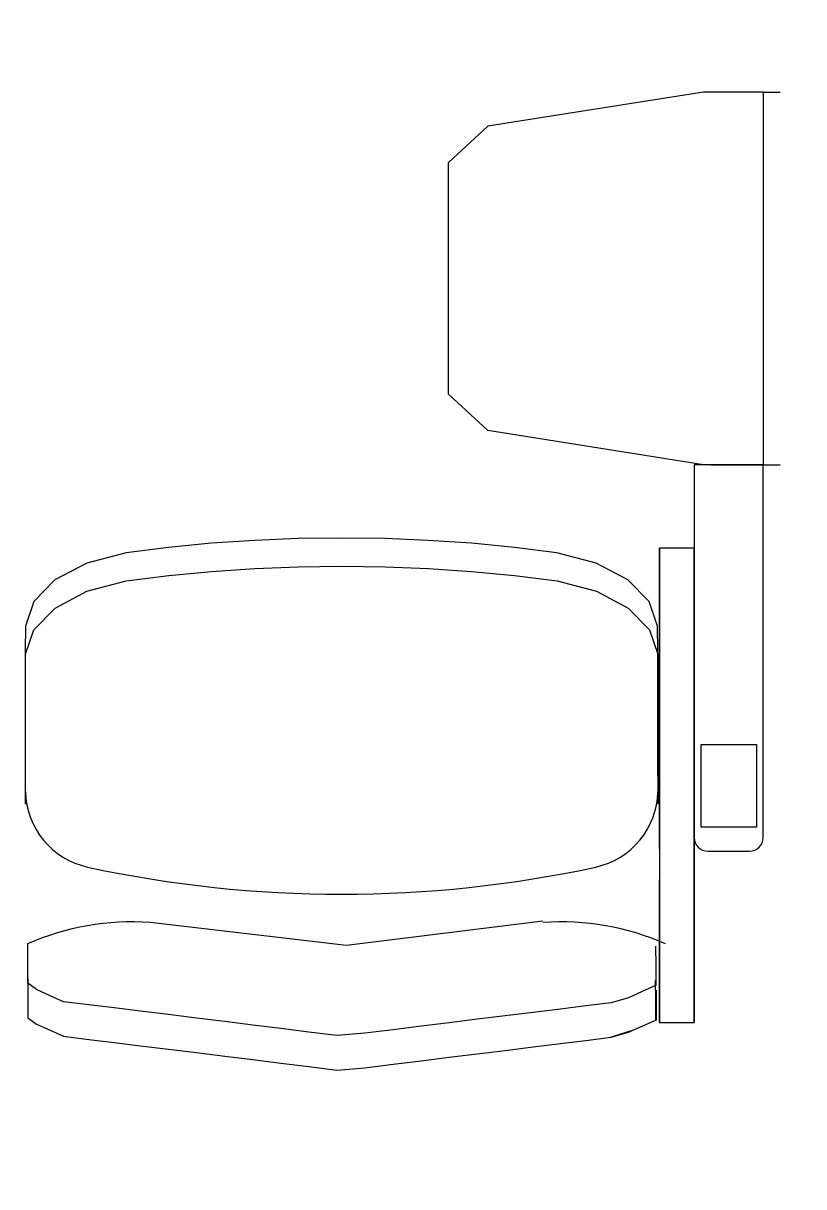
# Model space of a CAD drawing. Header units: millimetres. Extents: x 1210 to 64966, y 534 to 90439.
# Drawn here: x 5547 to 6666, y 47177 to 48846 of the extents above; entities that cross this region are included whole.
import ezdxf

# ---------------------------------------------------------------- set-up
doc = ezdxf.new("R2010")
doc.units = ezdxf.units.MM
doc.layers.add('ARREDI', color=8, linetype='Continuous')
doc.layers.add('RETINI', color=8, linetype='Continuous')

msp = doc.modelspace()

# ---------------------------------------------------------------- hatches: boundary and pattern name
at = {"layer": 'RETINI'}
h = msp.add_hatch(dxfattribs=at)
h.set_pattern_fill('ANSI31', color=256, scale=990, angle=270, style=0)
h.set_pattern_definition([(315, (-385059.34, 422084.75), (87.504464, 87.504464), [])])
h.paths.add_polyline_path([(19624, 32169, 1), (19624, 31670.1, 1)])
h.paths.add_polyline_path([(28336, 31670.1, 1), (28336, 32169, 1)])
h.paths.add_polyline_path([(18881.5, 15334.9), (18881.5, 13948.9), (20267.5, 13948.9), (20267.5, 15334.9)])
h.paths.add_polyline_path([(63481, 41322.4), (63481, 40431.4), (64372, 40431.4), (64372, 41322.4)])
h.paths.add_polyline_path([(63481, 32313.4), (63481, 31422.4), (64372, 31422.4), (64372, 32313.4)])
h.paths.add_polyline_path([(63481, 23700.4), (63481, 22809.4), (64372, 22809.4), (64372, 23700.4)])
h.paths.add_polyline_path([(63481, 15057.6), (63481, 14978.5), (63481, 14166.6), (64372, 14166.6), (64372, 15057.6)])
h.paths.add_polyline_path([(54967, 15057.6), (54967, 14166.6), (55858, 14166.6), (55858, 15057.6)])
h.paths.add_polyline_path([(42661.3, 15057.6), (42661.3, 14562.6), (42898.9, 14562.6), (42898.9, 14820), (45067, 14820), (45067, 15057.6)])
h.paths.add_polyline_path([(42661.3, 14562.6), (42661.3, 14067.6), (45067, 14067.6), (45067, 14166.6), (45067, 14562.6)])
h.paths.add_polyline_path([(45067, 15057.6), (45067, 14166.6), (45958, 14166.6), (45958, 15057.6)])
h.paths.add_polyline_path([(45958, 15097.3), (45958, 15057.6), (45958, 14166.6), (45958, 13513.3), (46453, 13513.3), (46453, 15097.3)])
h.paths.add_polyline_path([(30811, 2316.4), (30811, 534.4), (31405, 534.4), (31405, 2316.4)])
h.paths.add_polyline_path([(35315.5, 17156.5), (35315.5, 14948.8), (36454, 14948.8), (36454, 15186.4), (35553.1, 15186.4), (35553.1, 16879.3), (37206.4, 16879.3), (37206.4, 15186.4), (37444, 15186.4), (37444, 17156.5)])
h.paths.add_polyline_path([(36454, 15186.4), (36454, 14097.4), (37543, 14097.4), (37543, 15186.4)])
h.paths.add_polyline_path([(37543, 15107.1), (37543, 14820), (38215.7, 14820), (38215.7, 14562.6), (38453.3, 14562.6), (38453.3, 15107.1)])
h.paths.add_polyline_path([(37543, 14562.6), (37543, 14097.4), (37543, 14067.6), (38453.3, 14067.6), (38453.3, 14562.6)])
h.paths.add_polyline_path([(37048, 14097.4), (37048, 11325.4), (37543, 11325.4), (37543, 14097.4)])
h.paths.add_polyline_path([(36553, 14097.4), (36553, 11325.4), (36790.6, 11325.4), (36790.6, 14097.4)])
h.paths.add_polyline_path([(36553, 11325.4), (36553, 10731.4), (38335, 10731.4), (38335, 11325.4)])
h.paths.add_polyline_path([(36553, 6820.9), (36553, 6226.9), (38335, 6226.9), (38335, 6820.9)])
h.paths.add_polyline_path([(36454, 2316.4), (36454, 1227.4), (37543, 1227.4), (37543, 2316.4)])
h.paths.add_polyline_path([(36454, 1227.4), (36454, 534.4), (37147, 534.4), (37147, 1227.4)])
h.paths.add_polyline_path([(37543, 2316.4), (37543, 1722.4), (38335, 1722.4), (38335, 2316.4)])
h.paths.add_polyline_path([(36553, 23700.4), (36553, 22809.4), (37444, 22809.4), (37444, 23700.4)], flags=17)
h.paths.add_polyline_path([(35315.5, 25581.4), (35315.5, 20878.9), (37444, 20878.9), (37444, 22809.4), (37206.4, 22809.4), (37206.4, 21116.5), (35553.1, 21116.5), (35553.1, 23700.4), (35553.1, 25343.8), (37206.4, 25343.8), (37206.4, 23700.4), (37444, 23700.4), (37444, 25581.4)])
h.paths.add_polyline_path([(10417, 41421.4), (10417, 40431.4), (11407, 40431.4), (11407, 41421.4)])
h.paths.add_polyline_path([(10714, 41627.7), (10714, 41421.4), (11110, 41421.4), (11110, 41627.7)])
h.paths.add_polyline_path([(16802.5, 41422), (16802.5, 40431.4), (17000.5, 40431.4), (19030, 40431.4), (19030, 40703), (17764, 40703), (17764, 40626.6), (17000.5, 40626.6), (17000.5, 41260.2), (17764, 41260.2), (17764, 41183.8), (19030, 41183.8), (19030, 41422)])
h.paths.add_polyline_path([(13783, 41183.8), (13783, 40703), (14624.5, 40703), (14624.5, 41183.8)], flags=16)
h.paths.add_polyline_path([(2744.5, 40703), (2744.5, 40465.4), (4724.5, 40465.4), (4724.5, 40431.4), (4922.5, 40431.4), (4922.5, 41421.4), (2744.5, 41421.4), (2744.5, 41183.8), (3961.1, 41183.8), (3961.1, 41260.2), (4724.5, 41260.2), (4724.5, 40626.6), (3961.1, 40626.6), (3961.1, 40703)])
h.paths.add_polyline_path([(6902.5, 41422), (6902.5, 40431.4), (7100.5, 40431.4), (8140, 40431.4), (8140, 41422)])
h.paths.add_polyline_path([(7100.5, 41183.8), (7942, 41183.8), (7942, 40703), (7100.5, 40703)], flags=16)
h.paths.add_polyline_path([(7100.5, 41183.8), (7100.5, 40703), (7942, 40703), (7942, 41183.8)], flags=0)
h.paths.add_polyline_path([(13585, 41422), (13585, 40431.4), (13783, 40431.4), (14822.5, 40431.4), (14822.5, 41422)])
h.paths.add_polyline_path([(13783, 40703), (13783, 41183.8), (14624.5, 41183.8), (14624.5, 40703)], flags=0)
h.paths.add_polyline_path([(20168.5, 41421.4), (20168.5, 41248.2), (20555.8, 41248.2), (20555.8, 41421.4), (20506.3, 41421.4), (20506.3, 41392.9), (20481.6, 41392.9), (20481.6, 41421.4), (20432.1, 41421.4), (20432.1, 41392.9), (20407.3, 41392.9), (20407.3, 41421.4)])
h.paths.add_polyline_path([(20407.3, 43756.7), (20407.3, 43728.1), (20357.8, 43728.1), (20357.8, 41421.4), (20407.3, 41421.4), (20407.3, 41392.9), (20432.1, 41392.9), (20432.1, 41421.4), (20481.6, 41421.4), (20481.6, 41392.9), (20506.3, 41392.9), (20506.3, 41421.4), (20555.8, 41421.4), (20555.8, 43728.1), (20506.3, 43728.1), (20506.3, 43756.7), (20481.6, 43756.7), (20481.6, 43728.1), (20432.1, 43728.1), (20432.1, 43756.7)])
h.paths.add_polyline_path([(20432.1, 46208.1), (20432.1, 46236.6), (20407.3, 46236.6), (20407.3, 46208.1), (20357.8, 46208.1), (20357.8, 43901.4), (20407.3, 43901.4), (20407.3, 43872.8), (20432.1, 43872.8), (20432.1, 43901.4), (20481.6, 43901.4), (20481.6, 43872.8), (20506.3, 43872.8), (20506.3, 43901.4), (20555.8, 43901.4), (20555.8, 46208.1), (20506.3, 46208.1), (20506.3, 46236.6), (20481.6, 46236.6), (20481.6, 46208.1)])
h.paths.add_polyline_path([(20432.1, 43901.4), (20432.1, 43872.8), (20407.3, 43872.8), (20407.3, 43901.4), (20357.8, 43901.4), (20357.8, 43728.1), (20407.3, 43728.1), (20407.3, 43756.7), (20432.1, 43756.7), (20432.1, 43728.1), (20481.6, 43728.1), (20481.6, 43756.7), (20506.3, 43756.7), (20506.3, 43728.1), (20555.8, 43728.1), (20555.8, 43901.4), (20506.3, 43901.4), (20506.3, 43872.8), (20481.6, 43872.8), (20481.6, 43901.4)])
h.paths.add_polyline_path([(20357.8, 46381.3), (20357.8, 46208.1), (20407.3, 46208.1), (20407.3, 46236.6), (20432.1, 46236.6), (20432.1, 46208.1), (20481.6, 46208.1), (20481.6, 46236.6), (20506.3, 46236.6), (20506.3, 46208.1), (20555.8, 46208.1), (20555.8, 46381.3)])
h.paths.add_polyline_path([(20357.8, 46604.1), (20357.8, 46430.8), (20555.8, 46430.8), (20555.8, 46604.1)])
h.paths.add_polyline_path([(20357.8, 49192.9), (20357.8, 49019.7), (20555.8, 49019.7), (20555.8, 49192.9)])
h.paths.add_polyline_path([(19129, 41421.4), (19129, 40431.4), (20119, 40431.4), (20119, 41421.4)])
h.paths.add_polyline_path([(22304.1, 57162.4), (22304.1, 56658.3), (23426.8, 56658.3), (23426.8, 56816.7), (22462.5, 56816.7), (22462.5, 57162.4)])
h.paths.add_polyline_path([(20357.8, 57162.4), (20357.8, 49242.4), (24260.9, 49242.4), (24260.9, 49539.4), (23664.4, 49539.4), (23664.4, 51356.3), (23426.8, 51356.3), (23426.8, 49539.4), (20654.8, 49539.4), (20654.8, 51667.7), (20654.8, 53311.3), (20753.8, 53311.3), (20753.8, 53548.9), (20654.8, 53548.9), (20654.8, 57063.4), (20654.8, 57162.4)])
h.paths.add_polyline_path([(22495, 58053.4), (22495, 57162.4), (23386, 57162.4), (23386, 58053.4)])
h.paths.add_polyline_path([(23386, 58152.4), (23386, 58053.4), (23386, 57648.4), (23559.5, 57648.4), (23559.5, 57162.4), (24054.5, 57162.4), (24054.5, 58152.4)])
h.paths.add_polyline_path([(23426.8, 57162.4), (23426.8, 57112.9), (23426.8, 56816.7), (23426.8, 56658.3), (23426.8, 52754.9), (23664.4, 52754.9), (23664.4, 55709.6), (24054.5, 55709.6), (24054.5, 57162.4)])
h.paths.add_polyline_path([(22139.8, 53548.9), (22139.8, 53311.3), (23426.8, 53311.3), (23426.8, 53548.9)], flags=17)
h.paths.add_polyline_path([(12397, 58053.4), (12397, 57162.4), (13288, 57162.4), (13288, 58053.4)])
h.paths.add_polyline_path([(13288, 57400), (13288, 57162.4), (22495, 57162.4), (22495, 57400)])
h.paths.add_polyline_path([(13288, 58152.4), (13288, 58053.4), (13288, 57648.4), (22495, 57648.4), (22495, 58053.4), (22495, 58152.4)])
h.paths.add_polyline_path([(2596, 58152.4), (2596, 58053.4), (2596, 57648.4), (12397, 57648.4), (12397, 58053.4), (12397, 58152.4)])
h.paths.add_polyline_path([(1705, 57162.4), (1507, 57162.4), (1507, 55295.4), (2695, 55295.4), (2695, 57162.4), (12397, 57162.4), (12397, 57400), (2596, 57400), (2596, 57162.4), (2457.4, 57162.4), (2457.4, 55542.9), (2002, 55542.9), (2002, 57162.4)])
h.paths.add_polyline_path([(33493.9, 41708.5), (33493.9, 41421.4), (34087.9, 41421.4), (34087.9, 41708.5)], flags=17)
h.paths.add_polyline_path([(27742, 41708.5), (27742, 41421.4), (28092.4, 41421.4), (28092.4, 41627.7), (28488.4, 41627.7), (28488.4, 41421.4), (28831, 41421.4), (33493.9, 41421.4), (33493.9, 41708.5)], flags=17)
h.paths.add_polyline_path([(27841, 41421.4), (27841, 40431.4), (28831, 40431.4), (28831, 41421.4)], flags=17)
h.paths.add_polyline_path([(37910, 57063.4), (37910, 56063.5), (37206.4, 56063.5), (37206.4, 55092.9), (34375, 55092.9), (34375, 54855.3), (37444, 54855.3), (37444, 55825.9), (37493.5, 55825.9), (38147.6, 55825.9), (38147.6, 57063.4)])
h.paths.add_polyline_path([(36553, 50331.4), (36553, 49440.4), (37444, 49440.4), (37444, 50331.4)])
h.paths.add_polyline_path([(36553, 52736.7), (36553, 50331.4), (36681.7, 50331.4), (36681.7, 52736.7)], flags=17)
h.paths.add_polyline_path([(36040.9, 52974.3), (36040.9, 52736.7), (37206.4, 52736.7), (37206.4, 50331.4), (37444, 50331.4), (37444, 52974.3)])
h.paths.add_polyline_path([(36553, 46472.6), (36553, 44318), (36682.1, 44318.3), (36683.5, 46615.2)])
h.paths.add_polyline_path([(37315.3, 47306.1), (37315.3, 44318), (37493.5, 44318), (37493.5, 47501)])
h.paths.add_polyline_path([(37206.4, 47187.1), (37206.4, 44318), (37315.3, 44318), (37315.3, 47306.1)])
h.paths.add_polyline_path([(36553, 49440.4), (36553, 46472.6), (37444, 47446.9), (37444, 49440.4), (37206.4, 49440.4), (37206.4, 47480.5), (36681.7, 46906.7), (36681.7, 49440.4)])
h.paths.add_polyline_path([(36553, 44318), (36553, 41322.4), (36681.7, 41322.4), (36681.7, 43128.7), (36681.7, 43762.3), (36681.7, 44120), (37206.4, 44120), (37206.4, 43844.6), (37315.3, 43844.6), (37315.3, 44318), (37206.4, 44318)])
h.paths.add_polyline_path([(37315.3, 44318), (37315.3, 43844.6), (37343.5, 43844.6), (37343.5, 43046.4), (37206.4, 43046.4), (37206.4, 41322.4), (37444, 41322.4), (37444, 44318)])
h.paths.add_polyline_path([(36553, 41322.4), (36553, 41316.1), (36553, 40431.4), (36559.4, 40431.4), (37444, 40431.4), (37444, 41322.4)])
h.paths.add_polyline_path([(37206.4, 36562.4), (37206.4, 32313.4), (37315.3, 32313.4), (37315.3, 36562.4)], flags=16)
h.paths.add_polyline_path([(35553.1, 38194), (35553.1, 40431.4), (35266, 40431.4), (35266, 37956.4), (35424.4, 37956.4), (35424.4, 34194.4), (35315.5, 34194.4), (35315.5, 29343.4), (37444, 29343.4), (37444, 31422.4), (37206.4, 31422.4), (37206.4, 29581), (35553.1, 29581), (35553.1, 33956.8), (35662, 33956.8), (35662, 38194)])
h.paths.add_polyline_path([(36553, 32313.4), (36553, 31422.4), (37444, 31422.4), (37444, 32313.4)], flags=17)
h.paths.add_polyline_path([(37206.4, 40431.4), (37206.4, 37360.5), (37343.5, 37360.5), (37343.5, 36562.4), (37315.3, 36562.4), (37315.3, 32313.4), (37444, 32313.4), (37444, 40431.4)], flags=16)
h.paths.add_polyline_path([(28092.4, 53804.1), (28092.4, 53311.3), (30424.9, 53311.3), (30424.9, 53053.7), (30662.5, 53053.7), (30662.5, 53311.3), (34087.9, 53311.3), (34087.9, 53548.9), (30761.5, 53548.9), (30761.5, 53804.1), (30523.9, 53804.1), (30523.9, 53548.9), (28330, 53548.9), (28330, 53804.1)], flags=17)
h.paths.add_polyline_path([(30523.9, 57112.9), (30523.9, 55190.1), (30761.5, 55190.1), (30761.5, 57112.9)], flags=17)
h.paths.add_polyline_path([(27668, 57112.9), (27668, 55680.6), (28092.4, 55680.6), (28092.4, 55190.1), (28330, 55190.1), (28330, 56857.1), (28092.4, 56857.1), (28092.4, 57112.9)], flags=17)
h.paths.add_polyline_path([(28120.2, 57112.9), (28092.4, 57112.9), (28092.4, 56857.1), (28488.4, 56857.1), (28488.4, 57112.9)], flags=17)
h.paths.add_polyline_path([(27668, 58399.9), (27668, 58201.9), (33484, 58201.9), (38405, 58201.9), (38405, 58399.9)])
h.paths.add_polyline_path([(33484, 58152.4), (33484, 58053.4), (33484, 57657.4), (37910, 57657.4), (37910, 57063.4), (38147.6, 57063.4), (38197.1, 57063.4), (38405, 57063.4), (38405, 58152.4)])
h.paths.add_polyline_path([(33484, 57400), (33484, 57162.4), (34087.9, 57162.4), (34087.9, 57112.9), (34087.9, 55825.9), (34087.9, 49539.4), (30662.5, 49539.4), (30662.5, 51667.7), (30424.9, 51667.7), (30424.9, 49539.4), (28330, 49539.4), (28092.4, 49539.4), (27428.9, 49539.4), (27428.9, 49242.4), (34087.9, 49242.4), (34087.9, 40431.4), (36553, 40431.4), (36553, 40718.5), (34375, 40718.5), (34375, 52742.5), (34654.9, 52742.5), (34654.9, 52974.3), (34375, 52974.3), (34375, 57400)])
h.paths.add_polyline_path([(27668, 58152.4), (27668, 57162.4), (28163, 57162.4), (28163, 57657.4), (32593, 57657.4), (32593, 58053.4), (32593, 58152.4)])
h.paths.add_polyline_path([(28163, 57400), (28163, 57162.4), (32593, 57162.4), (32593, 57400)], flags=17)
h.paths.add_polyline_path([(32593, 58053.4), (32593, 57162.4), (33484, 57162.4), (33484, 58053.4)])
h.paths.add_polyline_path([(32818.4, 64323.6), (32818.4, 63927.6), (33214.4, 63927.6), (33214.4, 64323.6)], flags=16)
h.paths.add_polyline_path([(43015.4, 64323.6), (43015.4, 63927.6), (43411.4, 63927.6), (43411.4, 64323.6)], flags=16)
h.paths.add_polyline_path([(22736.6, 64323.6), (22736.6, 63927.6), (23132.6, 63927.6), (23132.6, 64323.6)])
h.paths.add_polyline_path([(22736.6, 64370.5), (22736.6, 64323.6), (23132.6, 64323.6), (23132.6, 63927.6), (22736.6, 63927.6), (22736.6, 63875.5), (63530.5, 63875.5), (63530.5, 64370.5)])
h.paths.add_polyline_path([(32818.4, 64323.6), (33214.4, 64323.6), (33214.4, 63927.6), (32818.4, 63927.6)], flags=0)
h.paths.add_polyline_path([(43015.4, 64323.6), (43411.4, 64323.6), (43411.4, 63927.6), (43015.4, 63927.6)], flags=0)
h.paths.add_polyline_path([(54148.2, 64323.6), (54544.2, 64323.6), (54544.2, 63927.6), (54148.2, 63927.6)], flags=16)
h.paths.add_polyline_path([(54193.7, 64266.8), (54193.7, 64286.6), (54510.5, 64286.6), (54510.5, 64266.8), (54387.7, 64266.8, 0.414214), (54358, 64237.1), (54358, 64019.3, 0.414214), (54387.7, 63989.6), (54510.5, 63989.6), (54510.5, 63969.8), (54193.7, 63969.8), (54193.7, 63989.6), (54316.4, 63989.6, 0.414214), (54346.1, 64019.3), (54346.1, 64237.1, 0.414214), (54316.4, 64266.8)], flags=0)
h.paths.add_polyline_path([(54274, 58152.4), (54274, 58053.4), (54274, 57657.4), (63481, 57657.4), (63481, 58053.4), (63481, 58152.4)])
h.paths.add_polyline_path([(54274, 57400), (54274, 57162.4), (63481, 57162.4), (63481, 57400)])
h.paths.add_polyline_path([(53383, 58053.4), (53383, 57162.4), (54274, 57162.4), (54274, 58053.4)])
h.paths.add_polyline_path([(43285, 58053.4), (43285, 57162.4), (44176, 57162.4), (44176, 58053.4)])
h.paths.add_polyline_path([(44176, 58152.4), (44176, 58053.4), (44176, 57657.4), (53383, 57657.4), (53383, 58053.4), (53383, 58152.4)])
h.paths.add_polyline_path([(44176, 57400), (44176, 57162.4), (53383, 57162.4), (53383, 57400)])
h.paths.add_polyline_path([(41532, 58152.4), (41532, 57112.9), (42027, 57112.9), (42027, 57301), (42027, 57657.4), (43285, 57657.4), (43285, 58053.4), (43285, 58152.4)])
h.paths.add_polyline_path([(42027, 57400), (42027, 57162.4), (43285, 57162.4), (43285, 57400)])
h.paths.add_polyline_path([(41789.4, 57112.9), (41789.4, 55825.9), (63431.5, 55825.9), (63431.5, 56063.5), (42027, 56063.5), (42027, 57112.9)])
h.paths.add_polyline_path([(63382, 49318.2), (63382, 48922.2), (64966, 48922.2), (64966, 48922.4), (64966, 49318.2)])
h.paths.add_polyline_path([(63481, 50331.4), (63481, 49440.4), (64372, 49440.4), (64372, 50331.4)])
h.paths.add_polyline_path([(63481, 58053.4), (63481, 57162.4), (64372, 57162.4), (64372, 58053.4)])
h.paths.add_polyline_path([(63481, 57162.4), (63481, 50331.4), (63718.6, 50331.4), (63718.6, 57162.4)])
h.paths.add_polyline_path([(63976, 57162.4), (63976, 50331.4), (64372, 50331.4), (64471, 50331.4), (64471, 57162.4), (64372, 57162.4)])
h.paths.add_polyline_path([(63580, 64313.4), (63580, 63521.4), (64372, 63521.4), (64372, 64313.4)])
h.paths.add_polyline_path([(63580, 63521.4), (63580, 58795.9), (63817.6, 58795.9), (63817.6, 63521.4)])
h.paths.add_polyline_path([(63976, 63521.4), (63976, 58795.9), (64471, 58795.9), (64471, 63521.4), (64372, 63521.4)])
h.paths.add_polyline_path([(63530.5, 58795.9), (63530.5, 58399.9), (64520.5, 58399.9), (64520.5, 58795.9)])
h.paths.add_polyline_path([(63580, 90389.6), (63580, 89597.6), (64372, 89597.6), (64372, 90389.6)])
h.paths.add_polyline_path([(63580, 89597.6), (63580, 81624.7), (63817.6, 81624.7), (63817.6, 89597.6)])
h.paths.add_polyline_path([(63976, 89597.6), (63976, 81624.7), (64372, 81624.7), (64471, 81624.7), (64471, 89597.6), (64372, 89597.6)])
h.paths.add_polyline_path([(63580, 81624.7), (63580, 80832.7), (64372, 80832.7), (64372, 81624.7)])
h.paths.add_polyline_path([(63580, 80832.7), (63580, 64313.4), (63817.6, 64313.4), (63817.6, 80832.7)])
h.paths.add_polyline_path([(63976, 80832.7), (63976, 64313.4), (64372, 64313.4), (64471, 64313.4), (64471, 80832.7), (64372, 80832.7)])
h.paths.add_polyline_path([(53267.5, 90389.6), (53267.5, 90092.6), (53267.5, 89597.6), (54059.5, 89597.6), (54059.5, 90389.6)])
h.paths.add_polyline_path([(32642.5, 81624.7), (32642.5, 80832.7), (33434.5, 80832.7), (33434.5, 81624.7)])
h.paths.add_polyline_path([(42955, 81624.7), (42955, 80832.7), (43747, 80832.7), (43747, 81624.7)])
h.paths.add_polyline_path([(42955, 90389.6), (42955, 89597.6), (43747, 89597.6), (43747, 90389.6)])
h.paths.add_polyline_path([(22330, 73704.7), (22330, 72912.7), (23122, 72912.7), (23122, 73704.7)])
h.paths.add_polyline_path([(22627, 81624.7), (22627, 81479.6), (22330, 81479.6), (22330, 80832.7), (23122, 80832.7), (23122, 80938.5), (23122, 81624.7)])
h.paths.add_polyline_path([(22330, 81624.7), (22330, 81479.6), (22627, 81479.6), (22627, 81624.7)])
h.paths.add_polyline_path([(12017.5, 73704.7), (12017.5, 72912.7), (12809.5, 72912.7), (12809.5, 73704.7)])
h.paths.add_polyline_path([(2259.4, 72859.8), (2259.4, 59340.4), (2497, 59340.4), (2497, 72859.8)])
h.paths.add_polyline_path([(1705, 73651.8), (1705, 72859.8), (2497, 72859.8), (2497, 73651.8)])
h.paths.add_polyline_path([(1705, 58053.4), (1705, 57162.4), (2596, 57162.4), (2596, 58053.4)])
h.paths.add_polyline_path([(1705, 59340.4), (1705, 58548.4), (2497, 58548.4), (2497, 59340.4)])
h.paths.add_polyline_path([(1705, 72859.8), (1606, 72859.8), (1606, 59340.4), (1705, 59340.4), (2101, 59340.4), (2101, 72859.8)])
h.paths.add_polyline_path([(1507, 46642.8), (1507, 45435), (2695, 45435), (2695, 46642.8)])
h.paths.add_polyline_path([(2002, 46395.3), (2457.4, 46395.3), (2457.4, 45682.5), (2002, 45682.5)], flags=0)
h.paths.add_polyline_path([(2002, 46395.3), (2002, 45682.5), (2457.4, 45682.5), (2457.4, 46395.3)], flags=16)
h.paths.add_polyline_path([(1507, 49929.6), (1507, 48721.8), (2695, 48721.8), (2695, 49929.6)])
h.paths.add_polyline_path([(2002, 49682.1), (2457.4, 49682.1), (2457.4, 48969.3), (2002, 48969.3)], flags=16)
h.paths.add_polyline_path([(2002, 49682.1), (2002, 48969.3), (2457.4, 48969.3), (2457.4, 49682.1)], flags=16)
h.paths.add_polyline_path([(1507, 53216.4), (1507, 52008.6), (2695, 52008.6), (2695, 53216.4)])
h.paths.add_polyline_path([(2002, 52968.9), (2457.4, 52968.9), (2457.4, 52256.1), (2002, 52256.1)], flags=0)
h.paths.add_polyline_path([(2002, 52968.9), (2002, 52256.1), (2457.4, 52256.1), (2457.4, 52968.9)], flags=16)
h.paths.add_polyline_path([(1606, 41421.4), (1606, 40332.4), (2695, 40332.4), (2695, 41421.4)])
h.paths.add_polyline_path([(1507, 43356), (1507, 41421.4), (1606, 41421.4), (1606, 41421.4), (2002, 41421.4), (2002, 43108.5), (2457.4, 43108.5), (2457.4, 41421.4), (2695, 41421.4), (2695, 43356)])
h.paths.add_polyline_path([(2457.4, 40332.4), (2457.4, 36309.1), (2516.8, 36309.1), (2516.8, 40332.4)], flags=16)
h.paths.add_polyline_path([(1883.2, 40332.4), (1883.2, 36309.1), (2002, 36309.1), (2002, 40332.4)], flags=17)
h.paths.add_polyline_path([(2516.8, 40332.4), (2516.8, 36309.1), (2564.5, 36309.1), (2564.5, 35455.7), (2457.4, 35455.7), (2457.4, 32412.3), (2695, 32412.3), (2695, 40332.4)])
h.paths.add_polyline_path([(1606, 32412.3), (1606, 31323.3), (2695, 31323.3), (2695, 32412.3)])
h.paths.add_polyline_path([(1606, 40332.4), (1507, 40332.4), (1507, 32412.3), (1606, 32412.3), (2002, 32412.3), (2002, 35455.7), (1835.5, 35455.7), (1835.5, 36309.1), (1883.2, 36309.1), (1883.2, 40332.4)])
h.paths.add_polyline_path([(1606, 31323.3), (1507, 31323.3), (1507, 23799.4), (1606, 23799.4), (1883.2, 23799.4), (1883.2, 27426.6), (1835.5, 27426.6), (1835.5, 28280), (2002, 28280), (2002, 31323.3)])
h.paths.add_polyline_path([(1883.2, 27426.6), (1883.2, 23799.4), (2002, 23799.4), (2002, 27426.6)])
h.paths.add_polyline_path([(2457.4, 27426.6), (2457.4, 23799.4), (2516.8, 23799.4), (2516.8, 27426.6)])
h.paths.add_polyline_path([(2457.4, 31323.3), (2457.4, 28280), (2564.5, 28280), (2564.5, 27426.6), (2516.8, 27426.6), (2516.8, 23799.4), (2695, 23799.4), (2695, 31323.3)])
h.paths.add_polyline_path([(1606, 22710.4), (1507, 22710.4), (1507, 15186.4), (1606, 15186.4), (2002, 15186.4), (2002, 22710.4)])
h.paths.add_polyline_path([(2457.4, 22710.4), (2457.4, 15186.4), (2695, 15186.4), (2695, 22710.4)])
h.paths.add_polyline_path([(1606, 15186.4), (1606, 14097.4), (2002, 14097.4), (2695, 14097.4), (2695, 15186.4)])
h.paths.add_polyline_path([(1606, 23799.4), (1606, 22710.4), (2695, 22710.4), (2695, 23799.4)])
h.paths.add_polyline_path([(1210, 5979.4), (1210, 5385.4), (2794, 5385.4), (2794, 5979.4)])
h.paths.add_polyline_path([(1210, 10719.7), (1210, 5979.4), (2794, 5979.4), (2794, 9467.1), (2695, 9490.1), (2794, 9490.1), (2794, 10719.7)])
h.paths.add_polyline_path([(1606, 11313.7), (1210, 11313.7), (1210, 10731.9), (1210, 10719.7), (2794, 10719.7), (2794, 11313.7)])
h.paths.add_polyline_path([(1507, 14097.4), (1507, 11313.7), (1606, 11313.7), (2002, 11313.7), (2002, 14097.4)])
h.paths.add_polyline_path([(2457.4, 14097.4), (2457.4, 11313.7), (2695, 11313.7), (2695, 14097.4)])
h.paths.add_polyline_path([(1606, 2316.4), (1606, 1227.4), (2695, 1227.4), (2695, 2316.4)])
h.paths.add_polyline_path([(1507, 5385.4), (1507, 2316.4), (1606, 2316.4), (2002, 2316.4), (2002, 5385.4)])
h.paths.add_polyline_path([(2457.4, 5385.4), (2457.4, 2316.4), (2695, 2316.4), (2695, 5385.4)])
h.paths.add_polyline_path([(2695, 1623.4), (2695, 1227.4), (2695, 1128.4), (7843, 1128.4), (7843, 1623.4)])
h.paths.add_polyline_path([(2695, 2316.4), (2695, 2078.8), (7843, 2078.8), (7843, 2316.4)])
h.paths.add_polyline_path([(25663, 534.4), (25663, 2316.4), (25069, 2316.4), (25069, 534.4), (25118.5, 534.4)])
h.paths.add_polyline_path([(19921, 534.4), (19921, 2316.4), (19327, 2316.4), (19327, 534.4), (19376.5, 534.4)])
h.paths.add_polyline_path([(14179, 534.4), (14179, 2316.4), (13585, 2316.4), (13585, 534.4), (13634.5, 534.4)])
h.paths.add_polyline_path([(8437, 534.4), (8437, 2316.4), (7843, 2316.4), (7843, 534.4)])
h.paths.add_polyline_path([(2457.4, 15195.4), (2002, 15195.4), (2002, 15186.4), (2457.4, 15186.4)])

# ---------------------------------------------------------------- linework, layer by layer
at = {"layer": 'ARREDI'}
for p, q in [((6522.8, 48747.4, -1423.9), (6213.5, 48698.6, -1423.9)), ((6608.4, 48747.4, -1423.9), (6522.8, 48747.4, -1423.9)), ((6608.4, 48747.4, -1423.9), (6632.4, 48747.4, -1423.9)), ((6608.4, 48747.4, -1423.9), (6608.4, 48212.8, -1423.9)), ((6213.5, 48698.6, -1423.9), (6157.2, 48646.3, -1423.9)), ((6157.2, 48314, -1423.9), (6157.2, 48646.3, -1423.9)), ((6213.5, 48261.7, -1423.9), (6157.2, 48314, -1423.9)), ((6522.8, 48212.8, -1423.9), (6213.5, 48261.7, -1423.9)), ((6608.4, 48212.8, -1423.9), (6509.4, 48212.8, -1423.9)), ((6509.4, 48212.8, -1423.9), (6509.4, 47678.2, -1423.9)), ((6533.4, 48212.8, -1423.9), (6632.4, 48212.8, -1423.9)), ((6608.4, 47678.2, -1423.9), (6608.4, 48212.8, -1423.9)), ((6608.4, 48212.8, -1423.9), (6632.4, 48212.8, -1423.9)), ((6529.2, 47658.4, -1423.9), (6588.6, 47658.4, -1423.9)), ((6011, 47522.9, -383.6), (5729.1, 47556.1, -383.6)), ((6292.3, 47557.8, -383.6), (6011, 47522.9, -383.6)), ((6454.8, 47459.2, -182), (6454.8, 47437.7, -88.5)), ((6454.8, 47437.7, -88.5), (6454.8, 47416.1, 5)), ((6423.4, 47402, 60.8), (6390.3, 47391.4, 102.8)), ((6454.8, 47416.1, 5), (6423.4, 47402, 60.8))]:
    msp.add_line(p, q, dxfattribs=at)
msp.add_lwpolyline([(6459.7, 47412.8), (6509.2, 47412.8), (6509.2, 48093.3), (6459.7, 48093.3)], close=True, dxfattribs=at)
at = {"layer": 'ARREDI', "elevation": -1423.9}
msp.add_lwpolyline([(6598.5, 47811.6), (6598.5, 47692.8), (6519.3, 47692.8), (6519.3, 47811.6)], close=True, dxfattribs=at)
at = {"layer": 'ARREDI'}
for centre, radius, start, end in [((5663.5, 47746.1, -638.2), 113, 181.2464, 257.7753), ((6344.3, 47746.1, -450.2), 113, 282.2247, 358.7536), ((6529.2, 47678.2, -1423.9), 19.8, 180, 270), ((6588.6, 47678.2, -1423.9), 19.8, 270, 0), ((6003.9, 49316.4, -450.2), 1719.8, 257.769, 282.231), ((5703.7, 47185, -244.9), 372, 86.0776, 113.7817), ((6318.3, 47185, -244.9), 372, 66.2183, 93.9224)]:
    msp.add_arc(centre, radius, start, end, dxfattribs=at)
for points, invisible_edges in [([(5817.5, 48059.6, -0.9), (5879.4, 48063.8, 5), (5879.1, 48104.3, -23.4), (5817.2, 48100.1, -29.4)], 10), ([(5879.4, 48063.8, 5), (5941.6, 48066.3, 8.6), (5941.3, 48106.8, -19.9), (5879.1, 48104.3, -23.4)], 10), ([(5941.6, 48066.3, 8.6), (6003.9, 48067.1, 9.8), (6003.6, 48107.6, -18.7), (5941.3, 48106.8, -19.9)], 10), ([(6003.9, 48067.1, 9.8), (6066.2, 48066.3, 8.6), (6065.9, 48106.8, -19.9), (6003.6, 48107.6, -18.7)], 10), ([(6066.2, 48066.3, 8.6), (6128.4, 48063.8, 5), (6128.1, 48104.3, -23.4), (6065.9, 48106.8, -19.9)], 10), ([(6128.4, 48063.8, 5), (6190.3, 48059.6, -0.9), (6190, 48100.1, -29.4), (6128.1, 48104.3, -23.4)], 10), ([(5638.7, 48031.2, -41.2), (5695.1, 48046.2, -20), (5694.8, 48086.6, -48.5), (5638.4, 48071.7, -69.7)], 10), ([(5695.1, 48046.2, -20), (5756, 48053.7, -9.2), (5755.7, 48094.2, -37.7), (5694.8, 48086.6, -48.5)], 10), ([(5756, 48053.7, -9.2), (5817.5, 48059.6, -0.9), (5817.2, 48100.1, -29.4), (5755.7, 48094.2, -37.7)], 10), ([(6190.3, 48059.6, -0.9), (6251.8, 48053.7, -9.2), (6251.5, 48094.2, -37.7), (6190, 48100.1, -29.4)], 10), ([(6251.8, 48053.7, -9.2), (6312.7, 48046.2, -20), (6312.4, 48086.6, -48.5), (6251.5, 48094.2, -37.7)], 10), ([(6312.7, 48046.2, -20), (6369.1, 48031.2, -41.2), (6368.8, 48071.7, -69.7), (6312.4, 48086.6, -48.5)], 10), ([(6459.7, 48093.3, -517.4), (6459.7, 48092.8, -522.3), (6459.7, 48091.4, -526.9)], 12), ([(6459.7, 48091.4, -507.9), (6459.7, 48092.8, -512.5), (6459.7, 48093.3, -517.4)], 12), ([(6459.7, 48091.4, -526.9), (6459.7, 48089.1, -531.2), (6459.7, 48086, -535)], 12), ([(6459.7, 48086, -499.8), (6459.7, 48089.1, -503.6), (6459.7, 48091.4, -507.9)], 12), ([(6459.7, 48086, -535), (6459.7, 48082.2, -538.1), (6459.7, 48077.9, -540.4)], 12), ([(6459.7, 47662.3, -491.4), (6459.7, 48082.2, -496.7), (6459.7, 48086, -499.8)], 13), ([(6509.2, 48093.3, -517.4), (6509.2, 48092.8, -512.5), (6509.2, 48091.4, -507.9)], 12), ([(6509.2, 47934.7, -543.6), (6509.2, 48092.8, -522.3), (6509.2, 48093.3, -517.4)], 13), ([(6509.2, 47934.7, -543.6), (6509.2, 48091.4, -526.9), (6509.2, 48092.8, -522.3)], 13), ([(6509.2, 48091.4, -507.9), (6509.2, 48089.1, -503.6), (6509.2, 48086, -499.8)], 12), ([(6509.2, 47934.7, -543.6), (6509.2, 47942.4, -542.8), (6509.2, 48091.4, -526.9)], 14), ([(6509.2, 47942.4, -542.8), (6509.2, 48089.1, -531.2), (6509.2, 48091.4, -526.9)], 13), ([(6509.2, 47942.4, -542.8), (6509.2, 48086, -535), (6509.2, 48089.1, -531.2)], 13), ([(6509.2, 48086, -499.8), (6509.2, 48082.2, -496.7), (6509.2, 48077.9, -494.4)], 12), ([(6509.2, 47942.4, -542.8), (6509.2, 48082.2, -538.1), (6509.2, 48086, -535)], 13), ([(5593.1, 48007, -75.6), (5638.7, 48031.2, -41.2), (5638.4, 48071.7, -69.7), (5592.8, 48047.5, -104.1)], 10), ([(6369.1, 48031.2, -41.2), (6414.7, 48007, -75.6), (6414.4, 48047.5, -104.1), (6368.8, 48071.7, -69.7)], 10), ([(6459.7, 47662.3, -491.4), (6459.7, 48077.9, -494.4), (6459.7, 48082.2, -496.7)], 13), ([(6459.7, 48077.9, -540.4), (6459.7, 48073.2, -541.8), (6459.7, 48068.4, -542.3)], 12), ([(6459.7, 47662.3, -491.4), (6459.7, 48062.1, -493.3), (6459.7, 48077.9, -494.4)], 14), ([(6459.7, 48062.1, -493.3), (6459.7, 48073.2, -493), (6459.7, 48077.9, -494.4)], 13), ([(6459.7, 48062.1, -493.3), (6459.7, 48068.3, -492.5), (6459.7, 48073.2, -493)], 13), ([(6459.7, 47662.3, -491.4), (6459.7, 48068.4, -542.3), (6459.7, 47942.4, -542.8)], 13), ([(6459.7, 48062.1, -493.3), (6459.7, 48063.5, -493), (6459.7, 48068.3, -492.5)], 12), ([(6509.2, 47942.4, -542.8), (6509.2, 48077.9, -540.4), (6509.2, 48082.2, -538.1)], 13), ([(6509.2, 47927.3, -545.8), (6509.2, 47934.7, -543.6), (6509.2, 48077.9, -494.4)], 14), ([(6509.2, 48077.9, -494.4), (6509.2, 48073.2, -493), (6509.2, 48068.3, -492.5)], 12), ([(6509.2, 47942.4, -542.8), (6509.2, 48073.2, -541.8), (6509.2, 48077.9, -540.4)], 13), ([(6509.2, 47942.4, -542.8), (6509.2, 48068.4, -542.3), (6509.2, 48073.2, -541.8)], 12), ([(6509.2, 48068.3, -492.5), (6509.2, 48063.5, -493), (6509.2, 48062.1, -493.3)], 12), ([(6509.2, 47927.3, -545.8), (6509.2, 48062.1, -493.3), (6509.2, 47662.3, -491.4)], 13), ([(5562.7, 47975.9, -119.9), (5593.1, 48007, -75.6), (5592.8, 48047.5, -104.1), (5562.4, 48016.4, -148.4)], 10), ([(6414.7, 48007, -75.6), (6445.1, 47975.9, -119.9), (6444.8, 48016.4, -148.4), (6414.4, 48047.5, -104.1)], 10), ([(5550.7, 47940.8, -169.8), (5562.7, 47975.9, -119.9), (5562.4, 48016.4, -148.4), (5550.4, 47981.3, -198.2)], 10), ([(6445.1, 47975.9, -119.9), (6457.1, 47940.8, -169.8), (6456.8, 47981.3, -198.2), (6444.8, 48016.4, -148.4)], 10), ([(5550.5, 47905, -220.7), (5550.7, 47940.8, -169.8), (5550.4, 47981.3, -198.2), (5550.2, 47945.5, -249.2)], 10), ([(6457.1, 47940.8, -169.8), (6457.3, 47905, -220.7), (6457, 47945.5, -249.2), (6456.8, 47981.3, -198.2)], 10), ([(5550.5, 47869.1, -271.7), (5550.5, 47905, -220.7), (5550.2, 47945.5, -249.2), (5550.2, 47909.6, -300.2)], 10), ([(6457.3, 47905, -220.7), (6457.3, 47869.1, -271.7), (6457, 47909.6, -300.2), (6457, 47945.5, -249.2)], 10), ([(6459.7, 47662.3, -491.4), (6459.7, 47942.4, -542.8), (6459.7, 47934.7, -543.6)], 13), ([(6459.7, 47774.7, -554.4), (6459.7, 47768.7, -549.5), (6459.7, 47934.7, -543.6)], 14), ([(6459.7, 47934.7, -543.6), (6459.7, 47779.6, -560.4), (6459.7, 47774.7, -554.4)], 13), ([(6459.7, 47934.7, -543.6), (6459.7, 47927.3, -545.8), (6459.7, 47779.6, -560.4)], 14), ([(6459.7, 47927.3, -545.8), (6459.7, 47783.2, -567.2), (6459.7, 47779.6, -560.4)], 13), ([(6459.7, 47927.3, -545.8), (6459.7, 47920.4, -549.5), (6459.7, 47783.2, -567.2)], 14), ([(6459.7, 47920.4, -549.5), (6459.7, 47785.5, -574.7), (6459.7, 47783.2, -567.2)], 13), ([(6459.7, 47920.4, -549.5), (6459.7, 47914.4, -554.4), (6459.7, 47785.5, -574.7)], 14), ([(6509.2, 47920.4, -549.5), (6509.2, 47927.3, -545.8), (6509.2, 47662.3, -491.4)], 14), ([(6509.2, 47914.4, -554.4), (6509.2, 47920.4, -549.5), (6509.2, 47662.3, -491.4)], 14), ([(5550.5, 47833.3, -322.7), (5550.5, 47869.1, -271.7), (5550.2, 47909.6, -300.2), (5550.2, 47873.7, -351.2)], 10), ([(6457.3, 47869.1, -271.7), (6457.3, 47833.3, -322.7), (6457, 47873.7, -351.2), (6457, 47909.6, -300.2)], 10), ([(6459.7, 47914.4, -554.4), (6459.7, 47909.5, -560.4), (6459.7, 47803.5, -653)], 14), ([(6459.7, 47909.5, -560.4), (6459.7, 47905.9, -567.2), (6459.7, 47803.5, -653)], 14), ([(6459.7, 47905.9, -567.2), (6459.7, 47903.6, -574.7), (6459.7, 47803.5, -653)], 14), ([(6459.7, 47903.6, -574.7), (6459.7, 47885.3, -653), (6459.7, 47803.5, -653)], 13), ([(6459.7, 47903.6, -574.7), (6459.7, 47885.3, -732.4), (6459.7, 47885.3, -653)], 13), ([(6459.7, 47903.6, -574.7), (6459.7, 47902.8, -582.4), (6459.7, 47885.3, -732.4)], 14), ([(6459.7, 47902.8, -582.4), (6459.7, 47902.8, -731.7), (6459.7, 47885.3, -732.4)], 12), ([(6509.2, 47909.5, -560.4), (6509.2, 47914.4, -554.4), (6509.2, 47662.3, -491.4)], 14), ([(6509.2, 47905.9, -567.2), (6509.2, 47909.5, -560.4), (6509.2, 47662.3, -491.4)], 14), ([(6509.2, 47754.4, -543.6), (6509.2, 47903.6, -574.7), (6509.2, 47905.9, -567.2)], 13), ([(6509.2, 47754.4, -543.6), (6509.2, 47761.8, -545.8), (6509.2, 47903.6, -574.7)], 14), ([(6509.2, 47761.8, -545.8), (6509.2, 47768.7, -549.5), (6509.2, 47903.6, -574.7)], 14), ([(6509.2, 47768.7, -549.5), (6509.2, 47902.8, -582.4), (6509.2, 47903.6, -574.7)], 13), ([(6509.2, 47768.7, -549.5), (6509.2, 47774.7, -554.4), (6509.2, 47902.8, -582.4)], 14), ([(6509.2, 47885.3, -653), (6509.2, 47902.8, -731.7), (6509.2, 47902.8, -582.4)], 13), ([(6509.2, 47885.3, -653), (6509.2, 47885.3, -732.4), (6509.2, 47902.8, -731.7)], 12), ([(6509.2, 47774.7, -554.4), (6509.2, 47779.6, -560.4), (6509.2, 47885.3, -653)], 14), ([(6509.2, 47779.6, -560.4), (6509.2, 47783.2, -567.2), (6509.2, 47885.3, -653)], 14), ([(6509.2, 47783.2, -567.2), (6509.2, 47785.5, -574.7), (6509.2, 47885.3, -653)], 14), ([(6509.2, 47785.5, -574.7), (6509.2, 47803.5, -653), (6509.2, 47885.3, -653)], 13), ([(5550.5, 47797.4, -373.7), (5550.5, 47833.3, -322.7), (5550.2, 47873.7, -351.2), (5550.2, 47837.9, -402.2)], 10), ([(6457.3, 47833.3, -322.7), (6457.3, 47797.4, -373.7), (6457, 47837.9, -402.2), (6457, 47873.7, -351.2)], 10), ([(5550.5, 47761.5, -424.7), (5550.5, 47797.4, -373.7), (5550.2, 47837.9, -402.2), (5550.2, 47802, -453.2)], 10), ([(6457.3, 47797.4, -373.7), (6457.3, 47761.5, -424.7), (6457, 47802, -453.2), (6457, 47837.9, -402.2)], 10), ([(5550.5, 47725.7, -475.7), (5550.5, 47761.5, -424.7), (5550.2, 47802, -453.2), (5550.2, 47766.2, -504.1)], 10), ([(6457.3, 47761.5, -424.7), (6457.3, 47725.7, -475.7), (6457, 47766.2, -504.1), (6457, 47802, -453.2)], 10), ([(6459.7, 47803.5, -653), (6459.7, 47786.3, -582.4), (6459.7, 47785.5, -574.7)], 13), ([(6459.7, 47803.5, -653), (6459.7, 47786.3, -731.7), (6459.7, 47786.3, -582.4)], 13), ([(6459.7, 47803.5, -653), (6459.7, 47803.5, -731.7), (6459.7, 47786.3, -731.7)], 12), ([(6509.2, 47785.5, -574.7), (6509.2, 47803.5, -731.7), (6509.2, 47803.5, -653)], 13), ([(6509.2, 47785.5, -574.7), (6509.2, 47786.3, -582.4), (6509.2, 47803.5, -731.7)], 14), ([(6509.2, 47786.3, -582.4), (6509.2, 47786.3, -731.7), (6509.2, 47803.5, -731.7)], 12), ([(6459.7, 47768.7, -549.5), (6459.7, 47761.8, -545.8), (6459.7, 47662.3, -491.4)], 14), ([(6459.7, 47761.8, -545.8), (6459.7, 47547.4, -475.8), (6459.7, 47533.7, -450.3)], 13), ([(6459.7, 47761.8, -545.8), (6459.7, 47754.4, -543.6), (6459.7, 47547.4, -475.8)], 14), ([(6459.7, 47754.4, -543.6), (6459.7, 47566.7, -499.3), (6459.7, 47547.4, -475.8)], 13), ([(6459.7, 47754.4, -543.6), (6459.7, 47590.3, -518.6), (6459.7, 47566.7, -499.3)], 13), ([(6509.2, 47639, -484.4), (6509.2, 47746.7, -542.8), (6509.2, 47754.4, -543.6)], 13), ([(6509.2, 47754.4, -543.6), (6509.2, 47662.3, -491.4), (6509.2, 47639, -484.4)], 13), ([(6459.7, 47746.7, -542.8), (6459.7, 47617.1, -532.9), (6459.7, 47590.3, -518.6)], 13), ([(6509.2, 47617.1, -532.9), (6509.2, 47651.9, -542.8), (6509.2, 47746.7, -542.8)], 13), ([(6509.2, 47617.1, -532.9), (6509.2, 47646.2, -541.8), (6509.2, 47651.9, -542.8)], 12), ([(6509.2, 47639, -484.4), (6509.2, 47617.5, -472.9), (6509.2, 47617.1, -532.9)], 14), ([(6459.7, 47533.7, -450.3), (6459.7, 47598.7, -457.4), (6459.7, 47617.5, -472.9)], 13), ([(6509.2, 47617.5, -472.9), (6509.2, 47598.7, -457.4), (6509.2, 47533.7, -450.3)], 14), ([(6509.2, 47566.7, -499.3), (6509.2, 47590.3, -518.6), (6509.2, 47617.1, -532.9)], 12), ([(6459.7, 47533.7, -450.3), (6459.7, 47583.2, -438.6), (6459.7, 47598.7, -457.4)], 13), ([(6509.2, 47598.7, -457.4), (6509.2, 47583.2, -438.6), (6509.2, 47533.7, -450.3)], 14), ([(6459.7, 47533.7, -450.3), (6459.7, 47575.1, -424.6), (6459.7, 47583.2, -438.6)], 13), ([(6459.7, 47461.1, 3.2), (6459.7, 47462.2, 0), (6459.7, 47575.1, -424.6)], 12), ([(6509.2, 47583.2, -438.6), (6509.2, 47575.1, -424.6), (6509.2, 47533.7, -450.3)], 14), ([(6509.2, 47575.1, -424.6), (6509.2, 47442.5, 18.5), (6509.2, 47437.5, 19)], 13), ([(6509.2, 47575.1, -424.6), (6509.2, 47447.3, 17), (6509.2, 47442.5, 18.5)], 13), ([(6509.2, 47575.1, -424.6), (6509.2, 47451.7, 14.7), (6509.2, 47447.3, 17)], 13), ([(6509.2, 47575.1, -424.6), (6509.2, 47455.6, 11.5), (6509.2, 47451.7, 14.7)], 13), ([(6509.2, 47575.1, -424.6), (6509.2, 47458.8, 7.6), (6509.2, 47455.6, 11.5)], 13), ([(6509.2, 47575.1, -424.6), (6509.2, 47461.1, 3.2), (6509.2, 47458.8, 7.6)], 13), ([(6509.2, 47575.1, -424.6), (6509.2, 47462.2, 0), (6509.2, 47461.1, 3.2)], 12), ([(6509.2, 47533.7, -450.3), (6509.2, 47547.4, -475.8), (6509.2, 47566.7, -499.3)], 12), ([(6459.7, 47533.7, -450.3), (6459.7, 47412.8), (6459.7, 47413.9, 3.2)], 12), ([(6509.2, 47413.9, 3.2), (6509.2, 47412.8), (6509.2, 47533.7, -450.3)], 12), ([(5553.7, 47516, -205.5), (5553.7, 47525.4, -244.9), (5553.7, 47475.9, -244.9), (5553.7, 47466.5, -205.5)], 10), ([(6454.1, 47522.2, -231.6), (6454.1, 47512.8, -192.2), (6454.1, 47463.3, -192.2), (6454.1, 47472.7, -231.6)], 10), ([(5553.7, 47506.6, -166.1), (5553.7, 47516, -205.5), (5553.7, 47466.5, -205.5), (5553.7, 47457.1, -166.1)], 10), ([(5553.7, 47497.2, -126.6), (5553.7, 47506.6, -166.1), (5553.7, 47457.1, -166.1), (5553.7, 47447.7, -126.6)], 10), ([(6454.1, 47512.8, -192.2), (6454.2, 47503.4, -152.7), (6454.2, 47453.9, -152.7), (6454.1, 47463.3, -192.2)], 10), ([(6454.2, 47503.4, -152.7), (6454.2, 47494, -113.3), (6454.2, 47444.5, -113.3), (6454.2, 47453.9, -152.7)], 10), ([(5553.7, 47487.7, -87.2), (5553.7, 47497.2, -126.6), (5553.7, 47447.7, -126.6), (5553.7, 47438.2, -87.2)], 10), ([(5553.7, 47478.3, -47.8), (5553.7, 47487.7, -87.2), (5553.7, 47438.2, -87.2), (5553.7, 47428.8, -47.8)], 10), ([(5553.7, 47466.5, -205.5), (5553.7, 47475.9, -244.9), (5553.7, 47475.9, -244.9), (5573.1, 47484.4, -279.5)], 13), ([(6454.2, 47494, -113.3), (6454.2, 47484.5, -73.9), (6454.2, 47435, -73.9), (6454.2, 47444.5, -113.3)], 10), ([(6454.2, 47484.5, -73.9), (6454.2, 47475.1, -34.4), (6454.2, 47425.6, -34.4), (6454.2, 47435, -73.9)], 10), ([(5553.6, 47468.9, -8.3), (5564.3, 47461.4, 21.7), (5553.6, 47480, -55), (5553.6, 47468.9, -8.3)], 7), ([(5553.7, 47468.9, -8.3), (5553.7, 47478.3, -47.8), (5553.7, 47428.8, -47.8), (5553.7, 47419.4, -8.3)], 10), ([(5566.5, 47459.9, 27.8), (5553.7, 47468.9, -8.3), (5553.7, 47419.4, -8.3), (5566.5, 47410.4, 27.8)], 10), ([(6454.2, 47475.1, -34.4), (6454.2, 47465.7, 5), (6454.2, 47416.2, 5), (6454.2, 47425.6, -34.4)], 10), ([(5585.9, 47451.1, 62.3), (5566.5, 47459.9, 27.8), (5566.5, 47410.4, 27.8), (5585.9, 47401.6, 62.3)], 10), ([(5605.3, 47442.4, 96.8), (5585.9, 47451.1, 62.3), (5585.9, 47401.6, 62.3), (5605.3, 47392.9, 96.8)], 10), ([(6434.8, 47456.9, 39.5), (6415.4, 47448.2, 74), (6415.4, 47398.7, 74), (6434.8, 47407.4, 39.5)], 10), ([(6454.1, 47465.7, 5), (6434.8, 47456.9, 39.5), (6434.8, 47407.4, 39.5), (6454.1, 47416.2, 5)], 10), ([(6459.7, 47455.6, 11.5), (6459.7, 47458.8, 7.6), (6459.7, 47461.1, 3.2)], 12), ([(6459.7, 47447.3, 17), (6459.7, 47451.7, 14.7), (6459.7, 47455.6, 11.5)], 12), ([(5641.6, 47437.9, 114.3), (5605.3, 47442.4, 96.8), (5605.3, 47392.9, 96.8), (5641.6, 47388.4, 114.3)], 10), ([(5677.9, 47433.5, 131.8), (5641.6, 47437.9, 114.3), (5641.6, 47388.4, 114.3), (5677.9, 47384, 131.8)], 10), ([(5715.5, 47428.9, 143.4), (5677.9, 47433.5, 131.8), (5677.9, 47384, 131.8), (5715.5, 47379.4, 143.4)], 10), ([(6354, 47436.4, 120.2), (6317.7, 47432, 137.7), (6317.7, 47382.5, 137.7), (6354, 47386.9, 120.2)], 10), ([(6390.3, 47440.9, 102.8), (6354, 47436.4, 120.2), (6354, 47386.9, 120.2), (6390.3, 47391.4, 102.8)], 10), ([(6415.4, 47448.2, 74), (6390.3, 47440.9, 102.8), (6390.3, 47391.4, 102.8), (6415.4, 47398.7, 74)], 10), ([(6459.7, 47437.5, 19), (6459.7, 47442.5, 18.5), (6459.7, 47447.3, 17)], 12), ([(6459.7, 47427.7, 17), (6459.7, 47432.5, 18.5), (6459.7, 47437.5, 19)], 12), ([(6509.2, 47437.5, 19), (6509.2, 47432.5, 18.5), (6509.2, 47427.7, 17)], 12), ([(5554.3, 47419.3, -8.3), (5565, 47411.8, 21.7), (5554.3, 47430.5, -55), (5554.3, 47419.3, -8.3)], 7), ([(5755.7, 47423.9, 143.4), (5715.5, 47428.9, 143.4), (5715.5, 47379.4, 143.4), (5755.7, 47374.4, 143.4)], 10), ([(5796, 47418.9, 143.4), (5755.7, 47423.9, 143.4), (5755.7, 47374.4, 143.4), (5796, 47369.4, 143.4)], 10), ([(5836.2, 47413.9, 143.4), (5796, 47418.9, 143.4), (5796, 47369.4, 143.4), (5836.2, 47364.4, 143.4)], 10), ([(6198.3, 47417.2, 143.4), (6158, 47412.2, 143.4), (6158, 47362.7, 143.4), (6198.3, 47367.7, 143.4)], 10), ([(6238.5, 47422.2, 143.4), (6198.3, 47417.2, 143.4), (6198.3, 47367.7, 143.4), (6238.5, 47372.7, 143.4)], 10), ([(6278.7, 47427.2, 143.4), (6238.5, 47422.2, 143.4), (6238.5, 47372.7, 143.4), (6278.7, 47377.7, 143.4)], 10), ([(6317.7, 47432, 137.7), (6278.7, 47427.2, 143.4), (6278.7, 47377.7, 143.4), (6317.7, 47382.5, 137.7)], 10), ([(6454.1, 47416.2, 5), (6434.8, 47407.4, 39.5), (6454.2, 47425.6, -34.4), (6454.2, 47416.2, 5)], 7), ([(6439.1, 47409, 32.9), (6454.8, 47416.1, 5), (6454.8, 47416.1, 5), (6454.8, 47426.9, -41.8)], 13), ([(6459.7, 47419.4, 11.5), (6459.7, 47423.3, 14.7), (6459.7, 47427.7, 17)], 12), ([(6459.7, 47413.9, 3.2), (6459.7, 47416.2, 7.6), (6459.7, 47419.4, 11.5)], 12), ([(6509.2, 47427.7, 17), (6509.2, 47423.3, 14.7), (6509.2, 47419.4, 11.5)], 12), ([(6509.2, 47419.4, 11.5), (6509.2, 47416.2, 7.6), (6509.2, 47413.9, 3.2)], 12), ([(5876.4, 47408.9, 143.4), (5836.2, 47413.9, 143.4), (5836.2, 47364.4, 143.4), (5876.4, 47359.4, 143.4)], 10), ([(5916.7, 47403.9, 143.4), (5876.4, 47408.9, 143.4), (5876.4, 47359.4, 143.4), (5916.7, 47354.4, 143.4)], 10), ([(5956.9, 47399, 143.4), (5916.7, 47403.9, 143.4), (5916.7, 47354.4, 143.4), (5956.9, 47349.5, 143.4)], 10), ([(6077.6, 47402.3, 143.4), (6037.3, 47397.3, 143.4), (6037.3, 47347.8, 143.4), (6077.6, 47352.8, 143.4)], 10), ([(6117.8, 47407.2, 143.4), (6077.6, 47402.3, 143.4), (6077.6, 47352.8, 143.4), (6117.8, 47357.7, 143.4)], 10), ([(6158, 47412.2, 143.4), (6117.8, 47407.2, 143.4), (6117.8, 47357.7, 143.4), (6158, 47362.7, 143.4)], 10), ([(5997.1, 47394, 143.4), (5956.9, 47399, 143.4), (5956.9, 47349.5, 143.4), (5997.1, 47344.5, 143.4)], 10), ([(6037.3, 47397.3, 143.4), (5997.1, 47394, 143.4), (5997.1, 47344.5, 143.4), (6037.3, 47347.8, 143.4)], 10)]:
    msp.add_3dface(points, dxfattribs=dict(at, invisible_edges=invisible_edges))

doc.saveas('drawing.dxf')
